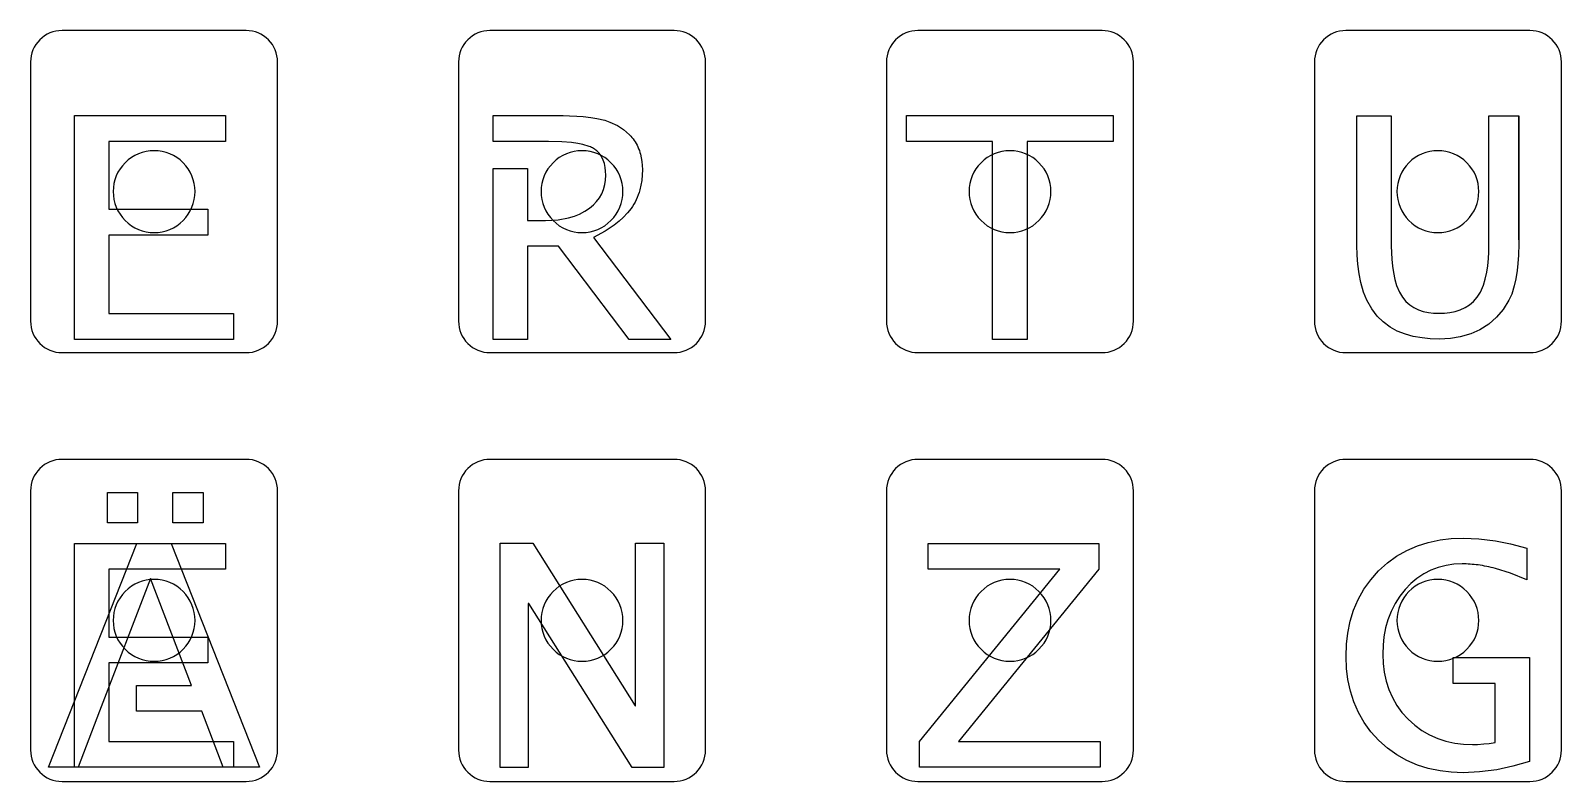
# Model space of a CAD drawing. Extents: x -337 to 6273, y 368 to 2065.
# Drawn here: x -197.6 to -85.4, y 1701.4 to 1756.5 of the extents above; entities that cross this region are included whole.
import ezdxf

# ---------------------------------------------------------------- set-up
doc = ezdxf.new("R2010")
doc.units = 0
doc.header["$LTSCALE"] = 100
doc.layers.add('EBENE_1', color=1, linetype='CONTINUOUS')

msp = doc.modelspace()

# ---------------------------------------------------------------- linework, layer by layer
at = {"layer": 'EBENE_1', "color": 2}
for points in [[(-181.785078, 1756.454127), (-195.28509, 1756.454127, 0.199586), (-196.911423, 1755.780468, 0.199586), (-197.585082, 1754.154135), (-197.585082, 1735.154118, 0.199586), (-196.911423, 1733.527786, 0.199586), (-195.28509, 1732.854127), (-181.785073, 1732.854127, 0.199586), (-180.158741, 1733.527786, 0.199586), (-179.485082, 1735.154118), (-179.485082, 1754.154135, 0.199586), (-180.158742, 1755.780468, 0.199586), (-181.785078, 1756.454127)], [(-150.425078, 1756.454127), (-163.92509, 1756.454127, 0.199586), (-165.551423, 1755.780468, 0.199586), (-166.225082, 1754.154135), (-166.225082, 1735.154118, 0.199586), (-165.551423, 1733.527786, 0.199586), (-163.92509, 1732.854127), (-150.425073, 1732.854127, 0.199586), (-148.798741, 1733.527786, 0.199586), (-148.125082, 1735.154118), (-148.125082, 1754.154135, 0.199586), (-148.798742, 1755.780468, 0.199586), (-150.425078, 1756.454127)], [(-119.065078, 1756.454127), (-132.56509, 1756.454127, 0.199586), (-134.191423, 1755.780468, 0.199586), (-134.865082, 1754.154135), (-134.865082, 1735.154118, 0.199586), (-134.191423, 1733.527786, 0.199586), (-132.56509, 1732.854127), (-119.065073, 1732.854127, 0.199586), (-117.438741, 1733.527786, 0.199586), (-116.765082, 1735.154118), (-116.765082, 1754.154135, 0.199586), (-117.438742, 1755.780468, 0.199586), (-119.065078, 1756.454127)], [(-87.705078, 1756.454127), (-101.20509, 1756.454127, 0.199586), (-102.831423, 1755.780468, 0.199586), (-103.505082, 1754.154135), (-103.505082, 1735.154118, 0.199586), (-102.831423, 1733.527786, 0.199586), (-101.20509, 1732.854127), (-87.705073, 1732.854127, 0.199586), (-86.078741, 1733.527786, 0.199586), (-85.405082, 1735.154118), (-85.405082, 1754.154135, 0.199586), (-86.078742, 1755.780468, 0.199586), (-87.705078, 1756.454127)], [(-181.785078, 1725.028127), (-195.28509, 1725.028127, 0.199586), (-196.911423, 1724.354468, 0.199586), (-197.585082, 1722.728135), (-197.585082, 1703.728118, 0.199586), (-196.911423, 1702.101786, 0.199586), (-195.28509, 1701.428127), (-181.785073, 1701.428127, 0.199586), (-180.158741, 1702.101786, 0.199586), (-179.485082, 1703.728118), (-179.485082, 1722.728135, 0.199586), (-180.158742, 1724.354468, 0.199586), (-181.785078, 1725.028127)], [(-150.425078, 1725.028127), (-163.92509, 1725.028127, 0.199586), (-165.551423, 1724.354468, 0.199586), (-166.225082, 1722.728135), (-166.225082, 1703.728118, 0.199586), (-165.551423, 1702.101786, 0.199586), (-163.92509, 1701.428127), (-150.425073, 1701.428127, 0.199586), (-148.798741, 1702.101786, 0.199586), (-148.125082, 1703.728118), (-148.125082, 1722.728135, 0.199586), (-148.798742, 1724.354468, 0.199586), (-150.425078, 1725.028127)], [(-119.065078, 1725.028127), (-132.56509, 1725.028127, 0.199586), (-134.191423, 1724.354468, 0.199586), (-134.865082, 1722.728135), (-134.865082, 1703.728118, 0.199586), (-134.191423, 1702.101786, 0.199586), (-132.56509, 1701.428127), (-119.065073, 1701.428127, 0.199586), (-117.438741, 1702.101786, 0.199586), (-116.765082, 1703.728118), (-116.765082, 1722.728135, 0.199586), (-117.438742, 1724.354468, 0.199586), (-119.065078, 1725.028127)], [(-87.705078, 1725.028127), (-101.20509, 1725.028127, 0.199586), (-102.831423, 1724.354468, 0.199586), (-103.505082, 1722.728135), (-103.505082, 1703.728118, 0.199586), (-102.831423, 1702.101786, 0.199586), (-101.20509, 1701.428127), (-87.705073, 1701.428127, 0.199586), (-86.078741, 1702.101786, 0.199586), (-85.405082, 1703.728118), (-85.405082, 1722.728135, 0.199586), (-86.078742, 1724.354468, 0.199586), (-87.705078, 1725.028127)]]:
    msp.add_lwpolyline(points, format="xyb", close=True, dxfattribs=at)
at = {"layer": 'EBENE_1', "color": 7}
for points in [[(-194.381221, 1733.825968), (-194.381221, 1750.225968), (-183.298758, 1750.225968), (-183.298758, 1748.334152), (-191.86306, 1748.334152), (-191.86306, 1743.361743), (-184.602577, 1743.361743), (-184.602577, 1741.469927), (-191.86306, 1741.469927), (-191.86306, 1735.717784), (-182.710761, 1735.717784), (-182.710761, 1733.825968), (-194.381221, 1733.825968)], [(-194.381221, 1733.825968), (-194.381221, 1750.225968), (-183.298758, 1750.225968), (-183.298758, 1748.334152), (-191.86306, 1748.334152), (-191.86306, 1743.361743), (-184.602577, 1743.361743), (-184.602577, 1741.469927), (-191.86306, 1741.469927), (-191.86306, 1735.717784), (-182.710761, 1735.717784), (-182.710761, 1733.825968), (-194.381221, 1733.825968)], [(-127.08419, 1733.825968), (-127.08419, 1748.334152), (-133.385982, 1748.334152), (-133.385982, 1750.225968), (-118.251454, 1750.225968), (-118.251454, 1748.334152), (-124.566029, 1748.334152), (-124.566029, 1733.825968), (-127.08419, 1733.825968)], [(-127.08419, 1733.825968), (-127.08419, 1748.334152), (-133.385982, 1748.334152), (-133.385982, 1750.225968), (-118.251454, 1750.225968), (-118.251454, 1748.334152), (-124.566029, 1748.334152), (-124.566029, 1733.825968), (-127.08419, 1733.825968)], [(-191.959033, 1720.381966), (-191.959033, 1722.593346), (-189.747653, 1722.593346), (-189.747653, 1720.381966), (-191.959033, 1720.381966)], [(-187.15724, 1720.381966), (-187.15724, 1722.593346), (-184.94586, 1722.593346), (-184.94586, 1720.381966), (-187.15724, 1720.381966)], [(-180.818945, 1702.462331), (-183.484704, 1702.462331), (-185.032989, 1706.565527), (-189.826626, 1706.565527), (-189.826626, 1708.451041), (-185.78656, 1708.451041), (-188.79525, 1716.293041), (-192.527752, 1706.565527), (-194.102002, 1702.462331), (-196.273037, 1702.462331), (-189.805071, 1718.862331), (-187.286911, 1718.862331), (-180.818945, 1702.462331)], [(-194.381221, 1702.462331), (-194.381221, 1718.862331), (-183.298758, 1718.862331), (-183.298758, 1716.970515), (-191.86306, 1716.970515), (-191.86306, 1711.998107), (-184.602577, 1711.998107), (-184.602577, 1710.106291), (-191.86306, 1710.106291), (-191.86306, 1704.354147), (-182.710761, 1704.354147), (-182.710761, 1702.462331), (-194.381221, 1702.462331)], [(-163.177366, 1702.436766), (-163.177366, 1718.887896), (-160.78763, 1718.887896), (-153.270897, 1706.971972), (-153.245332, 1706.971972), (-153.245332, 1718.887896), (-151.187343, 1718.887896), (-151.187343, 1702.436766), (-153.513366, 1702.436766), (-161.08103, 1714.46294), (-161.119377, 1714.46294), (-161.119377, 1702.436766), (-163.177366, 1702.436766)], [(-163.177366, 1702.436766), (-163.177366, 1718.887896), (-160.78763, 1718.887896), (-153.270897, 1706.971972), (-153.245332, 1706.971972), (-153.245332, 1718.887896), (-151.187343, 1718.887896), (-151.187343, 1702.436766), (-153.513366, 1702.436766), (-161.08103, 1714.46294), (-161.119377, 1714.46294), (-161.119377, 1702.436766), (-163.177366, 1702.436766)], [(-125.556676, 1718.862331), (-119.299622, 1718.862331), (-119.299622, 1716.970515), (-129.576785, 1704.354147), (-119.197362, 1704.354147), (-119.197362, 1702.462331), (-132.440074, 1702.462331), (-132.440074, 1704.354147), (-122.150129, 1716.970515), (-131.81373, 1716.970515), (-131.81373, 1718.862331), (-125.556676, 1718.862331)], [(-125.556676, 1718.862331), (-119.299622, 1718.862331), (-119.299622, 1716.970515), (-129.576785, 1704.354147), (-119.197362, 1704.354147), (-119.197362, 1702.462331), (-132.440074, 1702.462331), (-132.440074, 1704.354147), (-122.150129, 1716.970515), (-131.81373, 1716.970515), (-131.81373, 1718.862331), (-125.556676, 1718.862331)]]:
    msp.add_lwpolyline(points, close=True, dxfattribs=at)
for points in [[(-158.898211, 1740.651845), (-161.173503, 1740.651845), (-161.173503, 1733.825968), (-163.696977, 1733.825968), (-163.696977, 1746.347354), (-161.173503, 1746.347354), (-161.173503, 1742.543661), (-159.844119, 1742.543661), (-158.918039, 1742.595298), (-158.156814, 1742.732414), (-157.732637, 1742.858245), (-157.353543, 1743.009108), (-156.967285, 1743.209966), (-156.622919, 1743.440436), (-156.344442, 1743.674373), (-156.111228, 1743.918176), (-155.898297, 1744.201778), (-155.727157, 1744.502697), (-155.596688, 1744.820358), (-155.502833, 1745.165072), (-155.452075, 1745.497109), (-155.434142, 1745.861729), (-155.444819, 1746.161612), (-155.474161, 1746.423026), (-155.53523, 1746.716129), (-155.617556, 1746.965439), (-155.746097, 1747.227983, 0.041184), (-155.901202, 1747.448271, 0.043664), (-156.096433, 1747.644415, 0.042429), (-156.32892, 1747.808869, 0.042304), (-156.645047, 1747.960131), (-157.113756, 1748.105836), (-157.480306, 1748.182612), (-157.943085, 1748.249806), (-158.665255, 1748.310082), (-159.626816, 1748.334152), (-161.173503, 1748.334152), (-163.691664, 1748.334152), (-163.691664, 1750.225968), (-159.102732, 1750.225968), (-158.568516, 1750.221602), (-158.095125, 1750.2095), (-157.553419, 1750.184078), (-157.0909, 1750.150173), (-156.535936, 1750.090058), (-156.093909, 1750.021388), (-155.515828, 1749.888891), (-155.127361, 1749.753014), (-154.586729, 1749.492599), (-154.143304, 1749.208654), (-153.702892, 1748.82741, -0.042775), (-153.356407, 1748.409399, -0.043941), (-153.083901, 1747.932115, -0.041965), (-152.888184, 1747.391044), (-152.786682, 1746.872616), (-152.749809, 1746.276163), (-152.799572, 1745.470599), (-152.935408, 1744.779673, -0.043727), (-153.203441, 1744.050497, -0.04638), (-153.575281, 1743.419265), (-153.83297, 1743.096597), (-154.155769, 1742.761084), (-154.465078, 1742.485802), (-154.831645, 1742.199681), (-155.491832, 1741.75954), (-156.335112, 1741.290972), (-150.673045, 1733.825968), (-153.721282, 1733.825968), (-158.898211, 1740.651845)], [(-158.898211, 1740.651845), (-161.173503, 1740.651845), (-161.173503, 1733.825968), (-163.696977, 1733.825968), (-163.696977, 1746.347354), (-161.173503, 1746.347354), (-161.173503, 1742.543661), (-159.844119, 1742.543661), (-158.918039, 1742.595298), (-158.156814, 1742.732414), (-157.732637, 1742.858245), (-157.353543, 1743.009108), (-156.967285, 1743.209966), (-156.622919, 1743.440436), (-156.344442, 1743.674373), (-156.111228, 1743.918176), (-155.898297, 1744.201778), (-155.727157, 1744.502697), (-155.596688, 1744.820358), (-155.502833, 1745.165072), (-155.452075, 1745.497109), (-155.434142, 1745.861729), (-155.444819, 1746.161612), (-155.474161, 1746.423026), (-155.53523, 1746.716129), (-155.617556, 1746.965439), (-155.746097, 1747.227983, 0.041184), (-155.901202, 1747.448271, 0.043664), (-156.096433, 1747.644415, 0.042429), (-156.32892, 1747.808869, 0.042304), (-156.645047, 1747.960131), (-157.113756, 1748.105836), (-157.480306, 1748.182612), (-157.943085, 1748.249806), (-158.665255, 1748.310082), (-159.626816, 1748.334152), (-161.173503, 1748.334152), (-163.691664, 1748.334152), (-163.691664, 1750.225968), (-159.102732, 1750.225968), (-158.568516, 1750.221602), (-158.095125, 1750.2095), (-157.553419, 1750.184078), (-157.0909, 1750.150173), (-156.535936, 1750.090058), (-156.093909, 1750.021388), (-155.515828, 1749.888891), (-155.127361, 1749.753014), (-154.586729, 1749.492599), (-154.143304, 1749.208654), (-153.702892, 1748.82741, -0.042775), (-153.356407, 1748.409399, -0.043941), (-153.083901, 1747.932115, -0.041965), (-152.888184, 1747.391044), (-152.786682, 1746.872616), (-152.749809, 1746.276163), (-152.799572, 1745.470599), (-152.935408, 1744.779673, -0.043727), (-153.203441, 1744.050497, -0.04638), (-153.575281, 1743.419265), (-153.83297, 1743.096597), (-154.155769, 1742.761084), (-154.465078, 1742.485802), (-154.831645, 1742.199681), (-155.491832, 1741.75954), (-156.335112, 1741.290972), (-150.673045, 1733.825968), (-153.721282, 1733.825968), (-158.898211, 1740.651845)], [(-87.935986, 1718.517203), (-87.935986, 1716.203563), (-89.143831, 1716.699219), (-90.241826, 1717.040072, 0.030009), (-91.510245, 1717.289262, 0.033509), (-92.665526, 1717.366774), (-93.277804, 1717.338468), (-93.842846, 1717.257686), (-94.42591, 1717.110739), (-94.970393, 1716.906236), (-95.491562, 1716.638583), (-95.987903, 1716.30671), (-96.426729, 1715.938164), (-96.851808, 1715.500523), (-97.254175, 1714.993581), (-97.598185, 1714.455176), (-97.88322, 1713.889001), (-98.116862, 1713.280244), (-98.284608, 1712.679302), (-98.406305, 1712.028372), (-98.471492, 1711.412675), (-98.494365, 1710.745418), (-98.467705, 1710.064843), (-98.391747, 1709.437598), (-98.25105, 1708.779826), (-98.056476, 1708.170807), (-97.791622, 1707.567262), (-97.466356, 1707.001288), (-97.087389, 1706.480183), (-96.640896, 1705.983921), (-96.148128, 1705.537134), (-95.631973, 1705.158193), (-95.069512, 1704.831378), (-94.471073, 1704.565526), (-93.865254, 1704.369378), (-93.21196, 1704.227657), (-92.587913, 1704.150964), (-91.911356, 1704.124062), (-91.550748, 1704.134253), (-91.0793, 1704.171129), (-90.700733, 1704.214295), (-90.249626, 1704.277452), (-90.249626, 1708.610734), (-93.330218, 1708.610734), (-93.330218, 1710.50255), (-87.731465, 1710.50255), (-87.731465, 1702.884155), (-88.974949, 1702.532272), (-90.13653, 1702.287214), (-91.409967, 1702.119416), (-92.601613, 1702.066073), (-93.486153, 1702.099455), (-94.298637, 1702.194345), (-95.155966, 1702.371719), (-95.945266, 1702.616454), (-96.734658, 1702.954108), (-97.469246, 1703.367697), (-98.150931, 1703.856202), (-98.794754, 1704.430843), (-99.37283, 1705.068069), (-99.863768, 1705.74178), (-100.281368, 1706.470962), (-100.62197, 1707.2537), (-100.869555, 1708.038574), (-101.048905, 1708.890794), (-101.144919, 1709.699099), (-101.178698, 1710.579245), (-101.145372, 1711.475263), (-101.050717, 1712.297326), (-100.873199, 1713.166718), (-100.628475, 1713.965494), (-100.289121, 1714.767159), (-99.873873, 1715.511032), (-99.380787, 1716.203523), (-98.801146, 1716.855472), (-98.158364, 1717.439492), (-97.477188, 1717.935612), (-96.740981, 1718.356262), (-95.948958, 1718.699563), (-95.156507, 1718.948226), (-94.294588, 1719.128468), (-93.478468, 1719.224707), (-92.588831, 1719.25859), (-91.458668, 1719.210156), (-90.236959, 1719.056635), (-89.129937, 1718.835324), (-87.935986, 1718.517203), (-87.935986, 1718.517203)], [(-87.935986, 1718.517203), (-87.935986, 1716.203563), (-89.143831, 1716.699219), (-90.241826, 1717.040072, 0.030009), (-91.510245, 1717.289262, 0.033509), (-92.665526, 1717.366774), (-93.277804, 1717.338468), (-93.842846, 1717.257686), (-94.42591, 1717.110739), (-94.970393, 1716.906236), (-95.491562, 1716.638583), (-95.987903, 1716.30671), (-96.426729, 1715.938164), (-96.851808, 1715.500523), (-97.254175, 1714.993581), (-97.598185, 1714.455176), (-97.88322, 1713.889001), (-98.116862, 1713.280244), (-98.284608, 1712.679302), (-98.406305, 1712.028372), (-98.471492, 1711.412675), (-98.494365, 1710.745418), (-98.467705, 1710.064843), (-98.391747, 1709.437598), (-98.25105, 1708.779826), (-98.056476, 1708.170807), (-97.791622, 1707.567262), (-97.466356, 1707.001288), (-97.087389, 1706.480183), (-96.640896, 1705.983921), (-96.148128, 1705.537134), (-95.631973, 1705.158193), (-95.069512, 1704.831378), (-94.471073, 1704.565526), (-93.865254, 1704.369378), (-93.21196, 1704.227657), (-92.587913, 1704.150964), (-91.911356, 1704.124062), (-91.550748, 1704.134253), (-91.0793, 1704.171129), (-90.700733, 1704.214295), (-90.249626, 1704.277452), (-90.249626, 1708.610734), (-93.330218, 1708.610734), (-93.330218, 1710.50255), (-87.731465, 1710.50255), (-87.731465, 1702.884155), (-88.974949, 1702.532272), (-90.13653, 1702.287214), (-91.409967, 1702.119416), (-92.601613, 1702.066073), (-93.486153, 1702.099455), (-94.298637, 1702.194345), (-95.155966, 1702.371719), (-95.945266, 1702.616454), (-96.734658, 1702.954108), (-97.469246, 1703.367697), (-98.150931, 1703.856202), (-98.794754, 1704.430843), (-99.37283, 1705.068069), (-99.863768, 1705.74178), (-100.281368, 1706.470962), (-100.62197, 1707.2537), (-100.869555, 1708.038574), (-101.048905, 1708.890794), (-101.144919, 1709.699099), (-101.178698, 1710.579245), (-101.145372, 1711.475263), (-101.050717, 1712.297326), (-100.873199, 1713.166718), (-100.628475, 1713.965494), (-100.289121, 1714.767159), (-99.873873, 1715.511032), (-99.380787, 1716.203523), (-98.801146, 1716.855472), (-98.158364, 1717.439492), (-97.477188, 1717.935612), (-96.740981, 1718.356262), (-95.948958, 1718.699563), (-95.156507, 1718.948226), (-94.294588, 1719.128468), (-93.478468, 1719.224707), (-92.588831, 1719.25859), (-91.458668, 1719.210156), (-90.236959, 1719.056635), (-89.129937, 1718.835324), (-87.935986, 1718.517203), (-87.935986, 1718.517203)]]:
    msp.add_lwpolyline(points, format="xyb", close=True, dxfattribs=at)
msp.add_lwpolyline([(-88.523983, 1741.120802), (-88.523983, 1750.204399), (-88.523983, 1741.120802), (-88.525651, 1740.829947), (-88.530479, 1740.554551), (-88.53933, 1740.263218), (-88.551501, 1739.989093), (-88.593384, 1739.384756), (-88.649484, 1738.863176), (-88.745411, 1738.25248), (-88.85625, 1737.752923), (-89.047856, 1737.146376), (-89.252588, 1736.698043), (-89.681335, 1736.01548), (-90.152038, 1735.45024), (-90.73017, 1734.934353), (-91.374353, 1734.519973), (-92.051015, 1734.218446), (-92.820431, 1733.999161), (-93.537484, 1733.887776), (-94.352822, 1733.847537), (-95.014424, 1733.86817), (-95.604455, 1733.925682), (-96.255193, 1734.041052), (-96.826162, 1734.19754), (-97.43298, 1734.436657), (-97.960077, 1734.724014), (-98.467869, 1735.098248), (-98.909797, 1735.534832), (-99.304878, 1736.059573), (-99.65284, 1736.689277), (-99.894915, 1737.287992), (-100.099526, 1737.990387), (-100.227615, 1738.623891), (-100.322494, 1739.34798), (-100.369382, 1739.997935), (-100.386181, 1740.724544), (-100.386181, 1750.204399), (-97.86802, 1750.204399), (-97.86802, 1740.686196), (-97.859391, 1740.167572), (-97.835369, 1739.705288), (-97.785953, 1739.183875), (-97.719613, 1738.732379), (-97.608592, 1738.213196), (-97.47925, 1737.783027), (-97.271615, 1737.290969), (-97.043546, 1736.908955), (-96.799938, 1736.612098), (-96.522987, 1736.361655), (-96.216705, 1736.157904), (-95.865124, 1735.990121), (-95.524588, 1735.877826), (-95.134281, 1735.795197), (-94.779433, 1735.754147), (-94.378387, 1735.739353), (-93.960674, 1735.753754), (-93.591322, 1735.793686), (-93.182755, 1735.874606), (-92.82768, 1735.984278), (-92.45507, 1736.151346), (-92.133651, 1736.353071), (-91.836615, 1736.608131), (-91.57901, 1736.908955), (-91.341304, 1737.293957), (-91.12475, 1737.793964), (-90.990752, 1738.23052), (-90.875601, 1738.759948), (-90.807179, 1739.219106), (-90.756169, 1739.75086), (-90.731464, 1740.221348), (-90.72258, 1740.750109), (-90.72258, 1750.204399), (-88.523983, 1750.204399)], dxfattribs=at)
msp.add_lwpolyline([(-88.523983, 1741.120802), (-88.523983, 1750.204399), (-88.523983, 1741.120802), (-88.525651, 1740.829947), (-88.530479, 1740.554551), (-88.53933, 1740.263218), (-88.551501, 1739.989093), (-88.593384, 1739.384756), (-88.649484, 1738.863176), (-88.745411, 1738.25248), (-88.85625, 1737.752923), (-89.047856, 1737.146376), (-89.252588, 1736.698043), (-89.681335, 1736.01548), (-90.152038, 1735.45024), (-90.73017, 1734.934353), (-91.374353, 1734.519973), (-92.051015, 1734.218446), (-92.820431, 1733.999161), (-93.537484, 1733.887776), (-94.352822, 1733.847537), (-95.014424, 1733.86817), (-95.604455, 1733.925682), (-96.255193, 1734.041052), (-96.826162, 1734.19754), (-97.43298, 1734.436657), (-97.960077, 1734.724014), (-98.467869, 1735.098248), (-98.909797, 1735.534832), (-99.304878, 1736.059573), (-99.65284, 1736.689277), (-99.894915, 1737.287992), (-100.099526, 1737.990387), (-100.227615, 1738.623891), (-100.322494, 1739.34798), (-100.369382, 1739.997935), (-100.386181, 1740.724544), (-100.386181, 1750.204399), (-97.86802, 1750.204399), (-97.86802, 1740.686196), (-97.859391, 1740.167572), (-97.835369, 1739.705288), (-97.785953, 1739.183875), (-97.719613, 1738.732379), (-97.608592, 1738.213196), (-97.47925, 1737.783027), (-97.271615, 1737.290969), (-97.043546, 1736.908955), (-96.799938, 1736.612098), (-96.522987, 1736.361655), (-96.216705, 1736.157904), (-95.865124, 1735.990121), (-95.524588, 1735.877826), (-95.134281, 1735.795197), (-94.779433, 1735.754147), (-94.378387, 1735.739353), (-93.960674, 1735.753754), (-93.591322, 1735.793686), (-93.182755, 1735.874606), (-92.82768, 1735.984278), (-92.45507, 1736.151346), (-92.133651, 1736.353071), (-91.836615, 1736.608131), (-91.57901, 1736.908955), (-91.341304, 1737.293957), (-91.12475, 1737.793964), (-90.990752, 1738.23052), (-90.875601, 1738.759948), (-90.807179, 1739.219106), (-90.756169, 1739.75086), (-90.731464, 1740.221348), (-90.72258, 1740.750109), (-90.72258, 1750.204399), (-88.523983, 1750.204399)], dxfattribs=at)
at = {"layer": 'EBENE_1', "color": 1}
for points in [[(-185.535082, 1744.654127, 0.199589), (-186.413762, 1746.775447, 0.199589), (-188.535082, 1747.654127, 0.199589), (-190.656402, 1746.775447, 0.199589), (-191.535082, 1744.654127, 0.199589), (-190.656402, 1742.532806, 0.199589), (-188.535082, 1741.654127, 0.199589), (-186.413762, 1742.532806, 0.199589), (-185.535082, 1744.654127)], [(-154.175082, 1744.654127, 0.199589), (-155.053762, 1746.775447, 0.199589), (-157.175082, 1747.654127, 0.199589), (-159.296402, 1746.775447, 0.199589), (-160.175082, 1744.654127, 0.199589), (-159.296402, 1742.532806, 0.199589), (-157.175082, 1741.654127, 0.199589), (-155.053762, 1742.532806, 0.199589), (-154.175082, 1744.654127)], [(-122.815082, 1744.654127, 0.199589), (-123.693762, 1746.775447, 0.199589), (-125.815082, 1747.654127, 0.199589), (-127.936402, 1746.775447, 0.199589), (-128.815082, 1744.654127, 0.199589), (-127.936402, 1742.532806, 0.199589), (-125.815082, 1741.654127, 0.199589), (-123.693762, 1742.532806, 0.199589), (-122.815082, 1744.654127)], [(-91.455082, 1744.654127, 0.199589), (-92.333762, 1746.775447, 0.199589), (-94.455082, 1747.654127, 0.199589), (-96.576402, 1746.775447, 0.199589), (-97.455082, 1744.654127, 0.199589), (-96.576402, 1742.532806, 0.199589), (-94.455082, 1741.654127, 0.199589), (-92.333762, 1742.532806, 0.199589), (-91.455082, 1744.654127)], [(-185.535082, 1713.228127, 0.199589), (-186.413762, 1715.349447, 0.199589), (-188.535082, 1716.228127, 0.199589), (-190.656402, 1715.349447, 0.199589), (-191.535082, 1713.228127, 0.199589), (-190.656402, 1711.106806, 0.199589), (-188.535082, 1710.228127, 0.199589), (-186.413762, 1711.106806, 0.199589), (-185.535082, 1713.228127)], [(-154.175082, 1713.228127, 0.199589), (-155.053762, 1715.349447, 0.199589), (-157.175082, 1716.228127, 0.199589), (-159.296402, 1715.349447, 0.199589), (-160.175082, 1713.228127, 0.199589), (-159.296402, 1711.106806, 0.199589), (-157.175082, 1710.228127, 0.199589), (-155.053762, 1711.106806, 0.199589), (-154.175082, 1713.228127)], [(-122.815082, 1713.228127, 0.199589), (-123.693762, 1715.349447, 0.199589), (-125.815082, 1716.228127, 0.199589), (-127.936402, 1715.349447, 0.199589), (-128.815082, 1713.228127, 0.199589), (-127.936402, 1711.106806, 0.199589), (-125.815082, 1710.228127, 0.199589), (-123.693762, 1711.106806, 0.199589), (-122.815082, 1713.228127)], [(-91.455082, 1713.228127, 0.199589), (-92.333762, 1715.349447, 0.199589), (-94.455082, 1716.228127, 0.199589), (-96.576402, 1715.349447, 0.199589), (-97.455082, 1713.228127, 0.199589), (-96.576402, 1711.106806, 0.199589), (-94.455082, 1710.228127, 0.199589), (-92.333762, 1711.106806, 0.199589), (-91.455082, 1713.228127)]]:
    msp.add_lwpolyline(points, format="xyb", close=True, dxfattribs=at)

doc.saveas('drawing.dxf')
